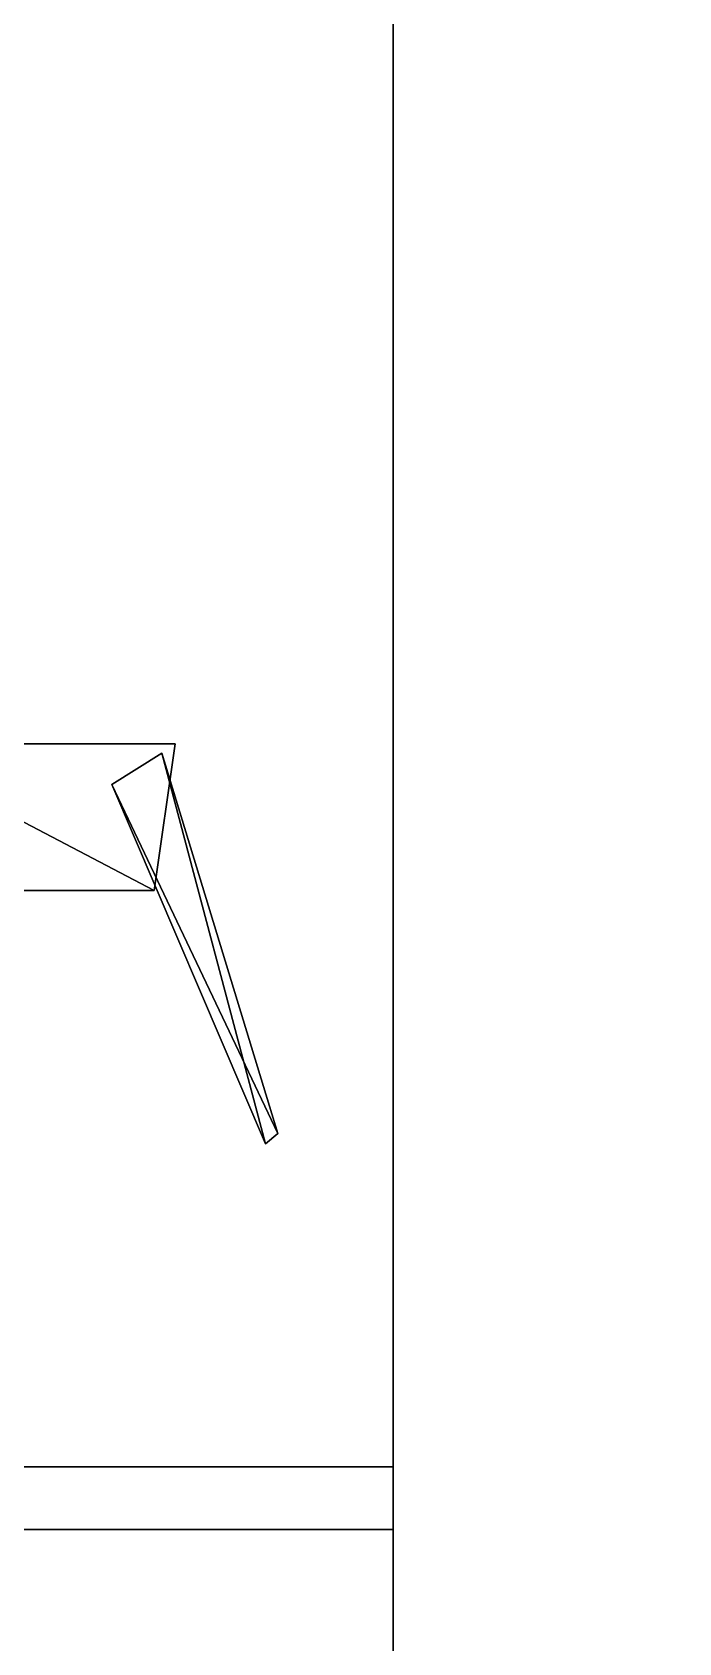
# Model space of a CAD drawing. Extents: x -100 to 4856, y -100 to 4830.
# Drawn here: x 570.8 to 601.6, y 2240.1 to 2317 of the extents above; entities that cross this region are included whole.
import ezdxf

# ---------------------------------------------------------------- set-up
doc = ezdxf.new("R2010")
doc.units = 0
for name, color, linetype in [('LAYER0', 7, 'CONTINUOUS'), ('LAYER362', 253, 'CONTINUOUS'), ('LAYER364', 253, 'CONTINUOUS'), ('LAYER366', 253, 'CONTINUOUS'), ('LAYER368', 253, 'CONTINUOUS'), ('LAYER370', 253, 'CONTINUOUS'), ('LAYER371', 9, 'CONTINUOUS'), ('LAYER382', 9, 'CONTINUOUS'), ('LAYER698', 9, 'CONTINUOUS')]:
    doc.layers.add(name, color=color, linetype=linetype)

msp = doc.modelspace()

# ---------------------------------------------------------------- linework, layer by layer
at = {"layer": 'LAYER0', "invisible_edges": 1}
for points in [[(4856, 4830, -5), (-100, -100, -5), (-100, 4830, -5), (4856, 4830, -5)], [(-100, -100, -5), (4856, 4830, -5), (4856, -100, -5), (-100, -100, -5)], [(4856, -100), (-100, 4830), (-100, -100), (4856, -100)], [(-100, 4830), (4856, -100), (4856, 4830), (-100, 4830)]]:
    msp.add_3dface(points, dxfattribs=at)
at = {"layer": 'LAYER362'}
for points in [[(576.6, 2276, 189.7826), (577.6, 2283, 189.7826), (563.23, 2283, 189.7826), (576.6, 2276, 189.7826)], [(568.38, 2276, 189.7826), (576.6, 2276, 189.7826), (563.23, 2283, 189.7826), (568.38, 2276, 189.7826)], [(577.6, 2283, 176.2174), (563.23, 2283, 176.2174), (563.23, 2283, 189.7826), (577.6, 2283, 176.2174)], [(577.6, 2283, 189.7826), (577.6, 2283, 176.2174), (563.23, 2283, 189.7826), (577.6, 2283, 189.7826)], [(576.6, 2276, 176.2174), (563.23, 2283, 176.2174), (577.6, 2283, 176.2174), (576.6, 2276, 176.2174)], [(568.38, 2276, 176.2174), (563.23, 2283, 176.2174), (576.6, 2276, 176.2174), (568.38, 2276, 176.2174)], [(576.96, 2282.57, 177.3478), (582.5, 2264.41, 177.3478), (574.58, 2281.07, 177.3478), (576.96, 2282.57, 177.3478)], [(581.92, 2263.91, 188.6522), (576.96, 2282.57, 188.6522), (574.58, 2281.07, 188.6522), (581.92, 2263.91, 188.6522)], [(582.5, 2264.41, 188.6522), (576.96, 2282.57, 188.6522), (581.92, 2263.91, 188.6522), (582.5, 2264.41, 188.6522)], [(576.96, 2282.57, 177.3478), (582.5, 2264.41, 188.6522), (582.5, 2264.41, 177.3478), (576.96, 2282.57, 177.3478)], [(576.96, 2282.57, 188.6522), (582.5, 2264.41, 188.6522), (576.96, 2282.57, 177.3478), (576.96, 2282.57, 188.6522)], [(574.58, 2281.07, 177.3478), (582.5, 2264.41, 177.3478), (581.92, 2263.91, 177.3478), (574.58, 2281.07, 177.3478)]]:
    msp.add_3dface(points, dxfattribs=at)
at = {"layer": 'LAYER364'}
for points in [[(576.6, 2276, 753.2826), (577.6, 2283, 753.2826), (563.23, 2283, 753.2826), (576.6, 2276, 753.2826)], [(568.38, 2276, 753.2826), (576.6, 2276, 753.2826), (563.23, 2283, 753.2826), (568.38, 2276, 753.2826)], [(577.6, 2283, 739.7174), (563.23, 2283, 739.7174), (563.23, 2283, 753.2826), (577.6, 2283, 739.7174)], [(577.6, 2283, 753.2826), (577.6, 2283, 739.7174), (563.23, 2283, 753.2826), (577.6, 2283, 753.2826)], [(576.6, 2276, 739.7174), (563.23, 2283, 739.7174), (577.6, 2283, 739.7174), (576.6, 2276, 739.7174)], [(568.38, 2276, 739.7174), (563.23, 2283, 739.7174), (576.6, 2276, 739.7174), (568.38, 2276, 739.7174)], [(576.96, 2282.57, 740.8478), (582.5, 2264.41, 740.8478), (574.58, 2281.07, 740.8478), (576.96, 2282.57, 740.8478)], [(581.92, 2263.91, 752.1522), (576.96, 2282.57, 752.1522), (574.58, 2281.07, 752.1522), (581.92, 2263.91, 752.1522)], [(582.5, 2264.41, 752.1522), (576.96, 2282.57, 752.1522), (581.92, 2263.91, 752.1522), (582.5, 2264.41, 752.1522)], [(576.96, 2282.57, 740.8478), (582.5, 2264.41, 752.1522), (582.5, 2264.41, 740.8478), (576.96, 2282.57, 740.8478)], [(576.96, 2282.57, 752.1522), (582.5, 2264.41, 752.1522), (576.96, 2282.57, 740.8478), (576.96, 2282.57, 752.1522)], [(574.58, 2281.07, 740.8478), (582.5, 2264.41, 740.8478), (581.92, 2263.91, 740.8478), (574.58, 2281.07, 740.8478)]]:
    msp.add_3dface(points, dxfattribs=at)
at = {"layer": 'LAYER366'}
for points in [[(576.6, 2276, 1316.783), (577.6, 2283, 1316.783), (563.23, 2283, 1316.783), (576.6, 2276, 1316.783)], [(568.38, 2276, 1316.783), (576.6, 2276, 1316.783), (563.23, 2283, 1316.783), (568.38, 2276, 1316.783)], [(577.6, 2283, 1303.217), (563.23, 2283, 1303.217), (563.23, 2283, 1316.783), (577.6, 2283, 1303.217)], [(577.6, 2283, 1316.783), (577.6, 2283, 1303.217), (563.23, 2283, 1316.783), (577.6, 2283, 1316.783)], [(576.6, 2276, 1303.217), (563.23, 2283, 1303.217), (577.6, 2283, 1303.217), (576.6, 2276, 1303.217)], [(568.38, 2276, 1303.217), (563.23, 2283, 1303.217), (576.6, 2276, 1303.217), (568.38, 2276, 1303.217)], [(576.96, 2282.57, 1304.348), (582.5, 2264.41, 1304.348), (574.58, 2281.07, 1304.348), (576.96, 2282.57, 1304.348)], [(581.92, 2263.91, 1315.652), (576.96, 2282.57, 1315.652), (574.58, 2281.07, 1315.652), (581.92, 2263.91, 1315.652)], [(582.5, 2264.41, 1315.652), (576.96, 2282.57, 1315.652), (581.92, 2263.91, 1315.652), (582.5, 2264.41, 1315.652)], [(576.96, 2282.57, 1304.348), (582.5, 2264.41, 1315.652), (582.5, 2264.41, 1304.348), (576.96, 2282.57, 1304.348)], [(576.96, 2282.57, 1315.652), (582.5, 2264.41, 1315.652), (576.96, 2282.57, 1304.348), (576.96, 2282.57, 1315.652)], [(574.58, 2281.07, 1304.348), (582.5, 2264.41, 1304.348), (581.92, 2263.91, 1304.348), (574.58, 2281.07, 1304.348)]]:
    msp.add_3dface(points, dxfattribs=at)
at = {"layer": 'LAYER368'}
for points in [[(576.6, 2276, 1880.283), (577.6, 2283, 1880.283), (563.23, 2283, 1880.283), (576.6, 2276, 1880.283)], [(568.38, 2276, 1880.283), (576.6, 2276, 1880.283), (563.23, 2283, 1880.283), (568.38, 2276, 1880.283)], [(577.6, 2283, 1866.717), (563.23, 2283, 1866.717), (563.23, 2283, 1880.283), (577.6, 2283, 1866.717)], [(577.6, 2283, 1880.283), (577.6, 2283, 1866.717), (563.23, 2283, 1880.283), (577.6, 2283, 1880.283)], [(576.6, 2276, 1866.717), (563.23, 2283, 1866.717), (577.6, 2283, 1866.717), (576.6, 2276, 1866.717)], [(568.38, 2276, 1866.717), (563.23, 2283, 1866.717), (576.6, 2276, 1866.717), (568.38, 2276, 1866.717)], [(576.96, 2282.57, 1867.848), (582.5, 2264.41, 1867.848), (574.58, 2281.07, 1867.848), (576.96, 2282.57, 1867.848)], [(581.92, 2263.91, 1879.152), (576.96, 2282.57, 1879.152), (574.58, 2281.07, 1879.152), (581.92, 2263.91, 1879.152)], [(582.5, 2264.41, 1879.152), (576.96, 2282.57, 1879.152), (581.92, 2263.91, 1879.152), (582.5, 2264.41, 1879.152)], [(576.96, 2282.57, 1867.848), (582.5, 2264.41, 1879.152), (582.5, 2264.41, 1867.848), (576.96, 2282.57, 1867.848)], [(576.96, 2282.57, 1879.152), (582.5, 2264.41, 1879.152), (576.96, 2282.57, 1867.848), (576.96, 2282.57, 1879.152)], [(574.58, 2281.07, 1867.848), (582.5, 2264.41, 1867.848), (581.92, 2263.91, 1867.848), (574.58, 2281.07, 1867.848)]]:
    msp.add_3dface(points, dxfattribs=at)
at = {"layer": 'LAYER370'}
for points in [[(576.6, 2276, 2443.783), (577.6, 2283, 2443.783), (563.23, 2283, 2443.783), (576.6, 2276, 2443.783)], [(568.38, 2276, 2443.783), (576.6, 2276, 2443.783), (563.23, 2283, 2443.783), (568.38, 2276, 2443.783)], [(577.6, 2283, 2430.217), (563.23, 2283, 2430.217), (563.23, 2283, 2443.783), (577.6, 2283, 2430.217)], [(577.6, 2283, 2443.783), (577.6, 2283, 2430.217), (563.23, 2283, 2443.783), (577.6, 2283, 2443.783)], [(576.6, 2276, 2430.217), (563.23, 2283, 2430.217), (577.6, 2283, 2430.217), (576.6, 2276, 2430.217)], [(568.38, 2276, 2430.217), (563.23, 2283, 2430.217), (576.6, 2276, 2430.217), (568.38, 2276, 2430.217)], [(576.96, 2282.57, 2431.348), (582.5, 2264.41, 2431.348), (574.58, 2281.07, 2431.348), (576.96, 2282.57, 2431.348)], [(581.92, 2263.91, 2442.652), (576.96, 2282.57, 2442.652), (574.58, 2281.07, 2442.652), (581.92, 2263.91, 2442.652)], [(582.5, 2264.41, 2442.652), (576.96, 2282.57, 2442.652), (581.92, 2263.91, 2442.652), (582.5, 2264.41, 2442.652)], [(576.96, 2282.57, 2431.348), (582.5, 2264.41, 2442.652), (582.5, 2264.41, 2431.348), (576.96, 2282.57, 2431.348)], [(576.96, 2282.57, 2442.652), (582.5, 2264.41, 2442.652), (576.96, 2282.57, 2431.348), (576.96, 2282.57, 2442.652)], [(574.58, 2281.07, 2431.348), (582.5, 2264.41, 2431.348), (581.92, 2263.91, 2431.348), (574.58, 2281.07, 2431.348)]]:
    msp.add_3dface(points, dxfattribs=at)
at = {"layer": 'LAYER371', "invisible_edges": 1}
for points in [[(570, 2644.5, 83), (588, 2248.5, 83), (570, 2248.5, 83), (570, 2644.5, 83)], [(588, 2248.5, 83), (570, 2644.5, 83), (588, 2644.5, 83), (588, 2248.5, 83)], [(588, 2644.5, 2537), (570, 2248.5, 2537), (588, 2248.5, 2537), (588, 2644.5, 2537)], [(570, 2248.5, 2537), (588, 2644.5, 2537), (570, 2644.5, 2537), (570, 2248.5, 2537)], [(588, 2248.5, 83), (588, 2644.5, 2537), (588, 2248.5, 2537), (588, 2248.5, 83)], [(588, 2644.5, 2537), (588, 2248.5, 83), (588, 2644.5, 83), (588, 2644.5, 2537)], [(588, 2248.5, 83), (570, 2248.5, 2537), (570, 2248.5, 83), (588, 2248.5, 83)], [(570, 2248.5, 2537), (588, 2248.5, 83), (588, 2248.5, 2537), (570, 2248.5, 2537)]]:
    msp.add_3dface(points, dxfattribs=at)
at = {"layer": 'LAYER382', "invisible_edges": 1}
for points in [[(588, 1849.5, 83), (570, 2245.5, 83), (588, 2245.5, 83), (588, 1849.5, 83)], [(570, 2245.5, 83), (588, 1849.5, 83), (570, 1849.5, 83), (570, 2245.5, 83)], [(588, 2245.5, 2537), (570, 2245.5, 83), (570, 2245.5, 2537), (588, 2245.5, 2537)], [(570, 2245.5, 83), (588, 2245.5, 2537), (588, 2245.5, 83), (570, 2245.5, 83)], [(570, 1849.5, 2537), (588, 2245.5, 2537), (570, 2245.5, 2537), (570, 1849.5, 2537)], [(588, 2245.5, 2537), (570, 1849.5, 2537), (588, 1849.5, 2537), (588, 2245.5, 2537)], [(588, 2245.5, 2537), (588, 1849.5, 83), (588, 2245.5, 83), (588, 2245.5, 2537)], [(588, 1849.5, 83), (588, 2245.5, 2537), (588, 1849.5, 2537), (588, 1849.5, 83)]]:
    msp.add_3dface(points, dxfattribs=at)
at = {"layer": 'LAYER698', "invisible_edges": 1}
for points in [[(588, 3043), (570, 1440), (570, 3043), (588, 3043)], [(570, 1440), (588, 3043), (588, 1440), (570, 1440)], [(588, 1440, 80), (570, 3043, 80), (570, 1440, 80), (588, 1440, 80)], [(570, 3043, 80), (588, 1440, 80), (588, 3043, 80), (570, 3043, 80)], [(588, 3043), (588, 1440, 80), (588, 1440), (588, 3043)], [(588, 1440, 80), (588, 3043), (588, 3043, 80), (588, 1440, 80)]]:
    msp.add_3dface(points, dxfattribs=at)

doc.saveas('drawing.dxf')
